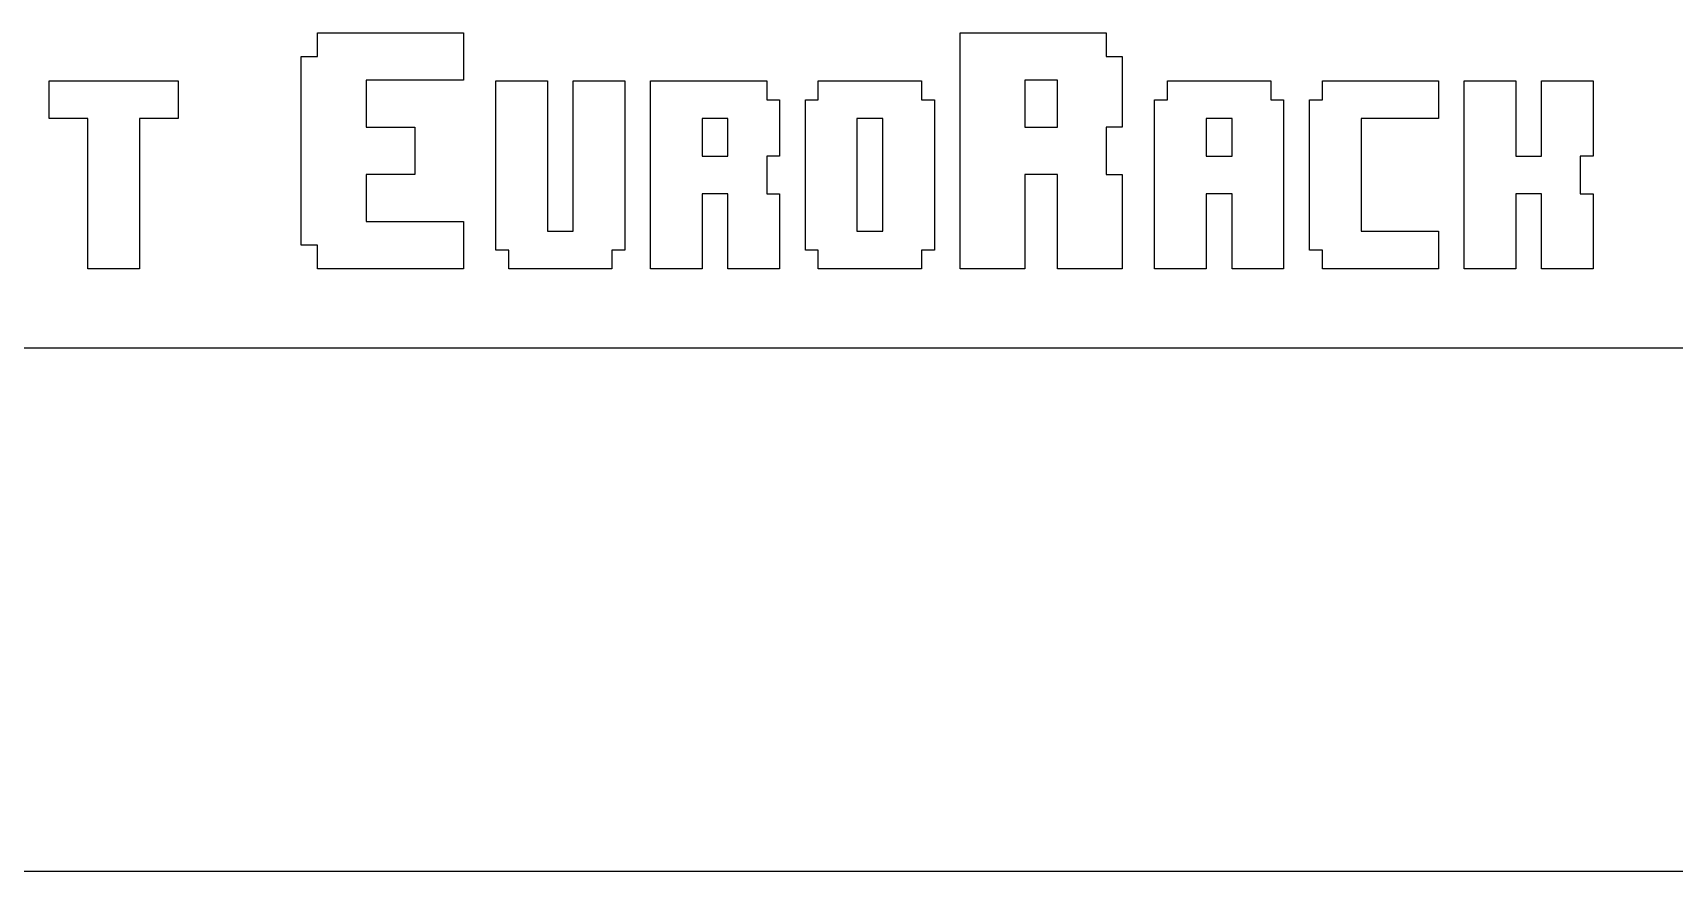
# Model space of a CAD drawing. Extents: x 3 to 110, y 3 to 131.
# Drawn here: x 47.33 to 73.59, y 2.74 to 16.14 of the extents above; entities that cross this region are included whole.
import ezdxf

# ---------------------------------------------------------------- set-up
doc = ezdxf.new("R2010")
doc.units = 0
doc.layers.add('engravings', color=7, linetype='CONTINUOUS')
doc.layers.add('Layer_1', color=7, linetype='CONTINUOUS')

msp = doc.modelspace()

# ---------------------------------------------------------------- linework, layer by layer
at = {"layer": 'engravings', "color": 1}
for p, q in [((51.886585, 15.765406), (51.886585, 16.142819)), ((51.886585, 16.142819), (54.219692, 16.142819)), ((54.219692, 16.142819), (54.219692, 15.387993)), ((62.166551, 12.368664), (62.166551, 16.142819)), ((62.166551, 16.142819), (64.499657, 16.142819)), ((64.499657, 16.142819), (64.499657, 15.765406)), ((51.627352, 12.746077), (51.627352, 15.765406)), ((51.627352, 15.765406), (51.886585, 15.765406)), ((64.499657, 15.765406), (64.758891, 15.765406)), ((64.758891, 15.765406), (64.758891, 14.633154)), ((47.595817, 14.771974), (47.595817, 15.372801)), ((47.595817, 15.372801), (49.65926, 15.372801)), ((49.65926, 15.372801), (49.65926, 14.771974)), ((54.219692, 15.387993), (52.664287, 15.387993)), ((52.664287, 15.387993), (52.664287, 14.633154)), ((54.73816, 12.669071), (54.73816, 15.372801)), ((54.73816, 15.372801), (55.563536, 15.372801)), ((55.563536, 15.372801), (55.563536, 12.969491)), ((55.976225, 12.969491), (55.976225, 15.372801)), ((55.976225, 15.372801), (56.801601, 15.372801)), ((56.801601, 15.372801), (56.801601, 12.669071)), ((57.214291, 12.368664), (57.214291, 15.372801)), ((57.214291, 15.372801), (59.071388, 15.372801)), ((59.071388, 15.372801), (59.071388, 15.072394)), ((59.896765, 15.072394), (59.896765, 15.372801)), ((59.896765, 15.372801), (61.547518, 15.372801)), ((61.547518, 15.372801), (61.547518, 15.072394)), ((63.721955, 15.387993), (63.203488, 15.387993)), ((63.203488, 15.387993), (63.203488, 14.633154)), ((63.721955, 14.633154), (63.721955, 15.387993)), ((65.483703, 15.072394), (65.483703, 15.372801)), ((65.483703, 15.372801), (67.134457, 15.372801)), ((67.134457, 15.372801), (67.134457, 15.072394)), ((67.959833, 15.072394), (67.959833, 15.372801)), ((67.959833, 15.372801), (69.816931, 15.372801)), ((69.816931, 15.372801), (69.816931, 14.771974)), ((70.22962, 12.368664), (70.22962, 15.372801)), ((70.22962, 15.372801), (71.054997, 15.372801)), ((71.054997, 15.372801), (71.054997, 14.171146)), ((71.467685, 14.171146), (71.467685, 15.372801)), ((71.467685, 15.372801), (72.293062, 15.372801)), ((72.293062, 15.372801), (72.293062, 14.171146)), ((59.071388, 15.072394), (59.277733, 15.072394)), ((59.277733, 15.072394), (59.277733, 14.171146)), ((59.69042, 12.669071), (59.69042, 15.072394)), ((59.69042, 15.072394), (59.896765, 15.072394)), ((61.547518, 15.072394), (61.753862, 15.072394)), ((61.753862, 15.072394), (61.753862, 12.669071)), ((65.277359, 12.368664), (65.277359, 15.072394)), ((65.277359, 15.072394), (65.483703, 15.072394)), ((67.134457, 15.072394), (67.340801, 15.072394)), ((67.340801, 15.072394), (67.340801, 12.368664)), ((67.753488, 12.669071), (67.753488, 15.072394)), ((67.753488, 15.072394), (67.959833, 15.072394)), ((48.21485, 14.771974), (47.595817, 14.771974)), ((48.21485, 12.368664), (48.21485, 14.771974)), ((49.65926, 14.771974), (49.040227, 14.771974)), ((49.040227, 14.771974), (49.040227, 12.368664)), ((58.452356, 14.771974), (58.039667, 14.771974)), ((58.039667, 14.771974), (58.039667, 14.171146)), ((58.452356, 14.171146), (58.452356, 14.771974)), ((60.928485, 14.771974), (60.515797, 14.771974)), ((60.515797, 14.771974), (60.515797, 12.969491)), ((60.928485, 12.969491), (60.928485, 14.771974)), ((66.515424, 14.771974), (66.102736, 14.771974)), ((66.102736, 14.771974), (66.102736, 14.171146)), ((66.515424, 14.171146), (66.515424, 14.771974)), ((69.816931, 14.771974), (68.578866, 14.771974)), ((68.578866, 14.771974), (68.578866, 12.969491)), ((52.664287, 14.633154), (53.441989, 14.633154)), ((53.441989, 14.633154), (53.441989, 13.878328)), ((63.203488, 14.633154), (63.721955, 14.633154)), ((64.758891, 14.633154), (64.499657, 14.633154)), ((64.499657, 14.633154), (64.499657, 13.878328)), ((58.039667, 14.171146), (58.452356, 14.171146)), ((59.277733, 14.171146), (59.071388, 14.171146)), ((59.071388, 14.171146), (59.071388, 13.570319)), ((66.102736, 14.171146), (66.515424, 14.171146)), ((71.054997, 14.171146), (71.467685, 14.171146)), ((72.293062, 14.171146), (72.086718, 14.171146)), ((72.086718, 14.171146), (72.086718, 13.570319)), ((53.441989, 13.878328), (52.664287, 13.878328)), ((52.664287, 13.878328), (52.664287, 13.12349)), ((63.721955, 13.878328), (63.203488, 13.878328)), ((63.203488, 13.878328), (63.203488, 12.368664)), ((63.721955, 12.368664), (63.721955, 13.878328)), ((64.499657, 13.878328), (64.758891, 13.878328)), ((64.758891, 13.878328), (64.758891, 12.368664)), ((58.452356, 13.570319), (58.039667, 13.570319)), ((58.039667, 13.570319), (58.039667, 12.368664)), ((58.452356, 12.368664), (58.452356, 13.570319)), ((59.071388, 13.570319), (59.277733, 13.570319)), ((59.277733, 13.570319), (59.277733, 12.368664)), ((66.515424, 13.570319), (66.102736, 13.570319)), ((66.102736, 13.570319), (66.102736, 12.368664)), ((66.515424, 12.368664), (66.515424, 13.570319)), ((71.467685, 13.570319), (71.054997, 13.570319)), ((71.054997, 13.570319), (71.054997, 12.368664)), ((71.467685, 12.368664), (71.467685, 13.570319)), ((72.086718, 13.570319), (72.293062, 13.570319)), ((72.293062, 13.570319), (72.293062, 12.368664)), ((52.664287, 13.12349), (54.219692, 13.12349)), ((54.219692, 13.12349), (54.219692, 12.368664)), ((55.563536, 12.969491), (55.976225, 12.969491)), ((60.515797, 12.969491), (60.928485, 12.969491)), ((68.578866, 12.969491), (69.816931, 12.969491)), ((69.816931, 12.969491), (69.816931, 12.368664)), ((51.886585, 12.746077), (51.627352, 12.746077)), ((51.886585, 12.368664), (51.886585, 12.746077)), ((54.944504, 12.669071), (54.73816, 12.669071)), ((54.944504, 12.368664), (54.944504, 12.669071)), ((56.801601, 12.669071), (56.595257, 12.669071)), ((56.595257, 12.669071), (56.595257, 12.368664)), ((59.896765, 12.669071), (59.69042, 12.669071)), ((59.896765, 12.368664), (59.896765, 12.669071)), ((61.753862, 12.669071), (61.547518, 12.669071)), ((61.547518, 12.669071), (61.547518, 12.368664)), ((67.959833, 12.669071), (67.753488, 12.669071)), ((67.959833, 12.368664), (67.959833, 12.669071)), ((49.040227, 12.368664), (48.21485, 12.368664)), ((54.219692, 12.368664), (51.886585, 12.368664)), ((56.595257, 12.368664), (54.944504, 12.368664)), ((58.039667, 12.368664), (57.214291, 12.368664)), ((59.277733, 12.368664), (58.452356, 12.368664)), ((61.547518, 12.368664), (59.896765, 12.368664)), ((63.203488, 12.368664), (62.166551, 12.368664)), ((64.758891, 12.368664), (63.721955, 12.368664)), ((66.102736, 12.368664), (65.277359, 12.368664)), ((67.340801, 12.368664), (66.515424, 12.368664)), ((69.816931, 12.368664), (67.959833, 12.368664)), ((71.054997, 12.368664), (70.22962, 12.368664)), ((72.293062, 12.368664), (71.467685, 12.368664)), ((110.349336, 11.098583), (3.033407, 11.098583)), ((3.033407, 2.735289), (110.349336, 2.735289))]:
    msp.add_line(p, q, dxfattribs=at)
at = {"layer": 'Layer_1', "color": 7}
msp.add_line((3.03694, 2.73543), (110.34917, 2.73543), dxfattribs=at)

doc.saveas('drawing.dxf')
